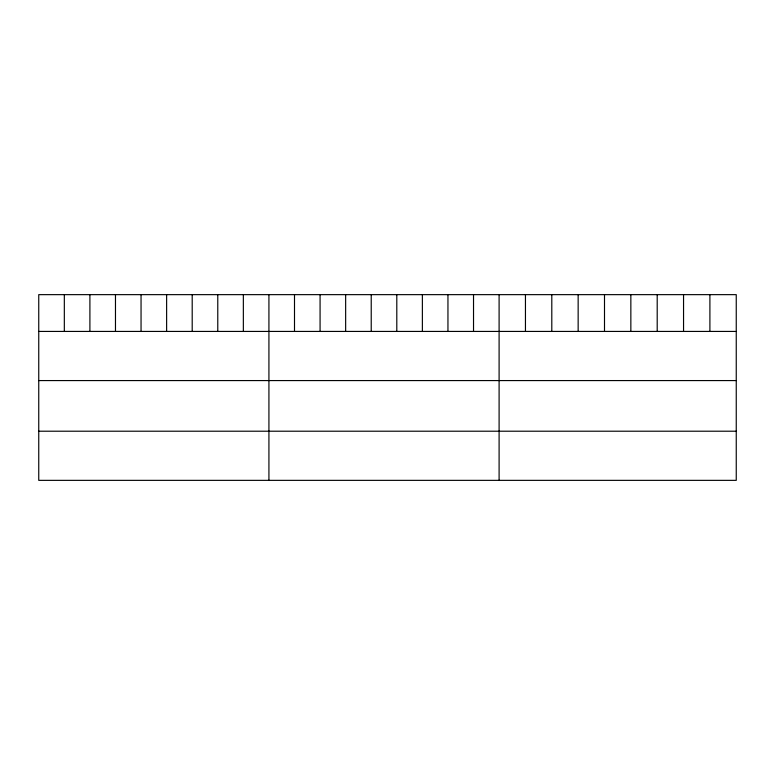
<?xml version="1.0" encoding="UTF-8"?>
<svg xmlns="http://www.w3.org/2000/svg" width="775" height="775" viewBox="0 0 775 775"><rect width="100%" height="100%" fill="white"/><g stroke="black" fill="none" stroke-linecap="round" stroke-linejoin="round"><path stroke-width="1.16" d="M736.25 331.429L736.25 480.355L38.75 480.355L38.75 294.645L736.25 294.645L736.25 331.429L38.75 331.429M38.75 380.573L736.25 380.573M38.75 431.21L736.25 431.21M709.9 294.645L709.9 331.429M683.55 294.645L683.55 331.429M657.2 294.645L657.2 331.429M630.85 294.645L630.85 331.429M604.5 294.645L604.5 331.429M578.15 294.645L578.15 331.429M551.8 294.645L551.8 331.429M525.45 294.645L525.45 331.429M499.1 294.645L499.1 480.355M473.525 294.645L473.525 331.429M447.95 294.645L447.95 331.429M422.375 294.645L422.375 331.429M396.8 294.645L396.8 331.429M371.225 294.645L371.225 331.429M345.65 294.645L345.65 331.429M320.075 294.645L320.075 331.429M294.5 294.645L294.5 331.429M268.925 294.645L268.925 480.355M243.35 294.645L243.35 331.429M217.775 294.645L217.775 331.429M192.2 294.645L192.2 331.429M166.625 294.645L166.625 331.429M141.05 294.645L141.05 331.429M115.475 294.645L115.475 331.429M89.9 294.645L89.9 331.429M64.325 294.645L64.325 331.429"/></g></svg>
